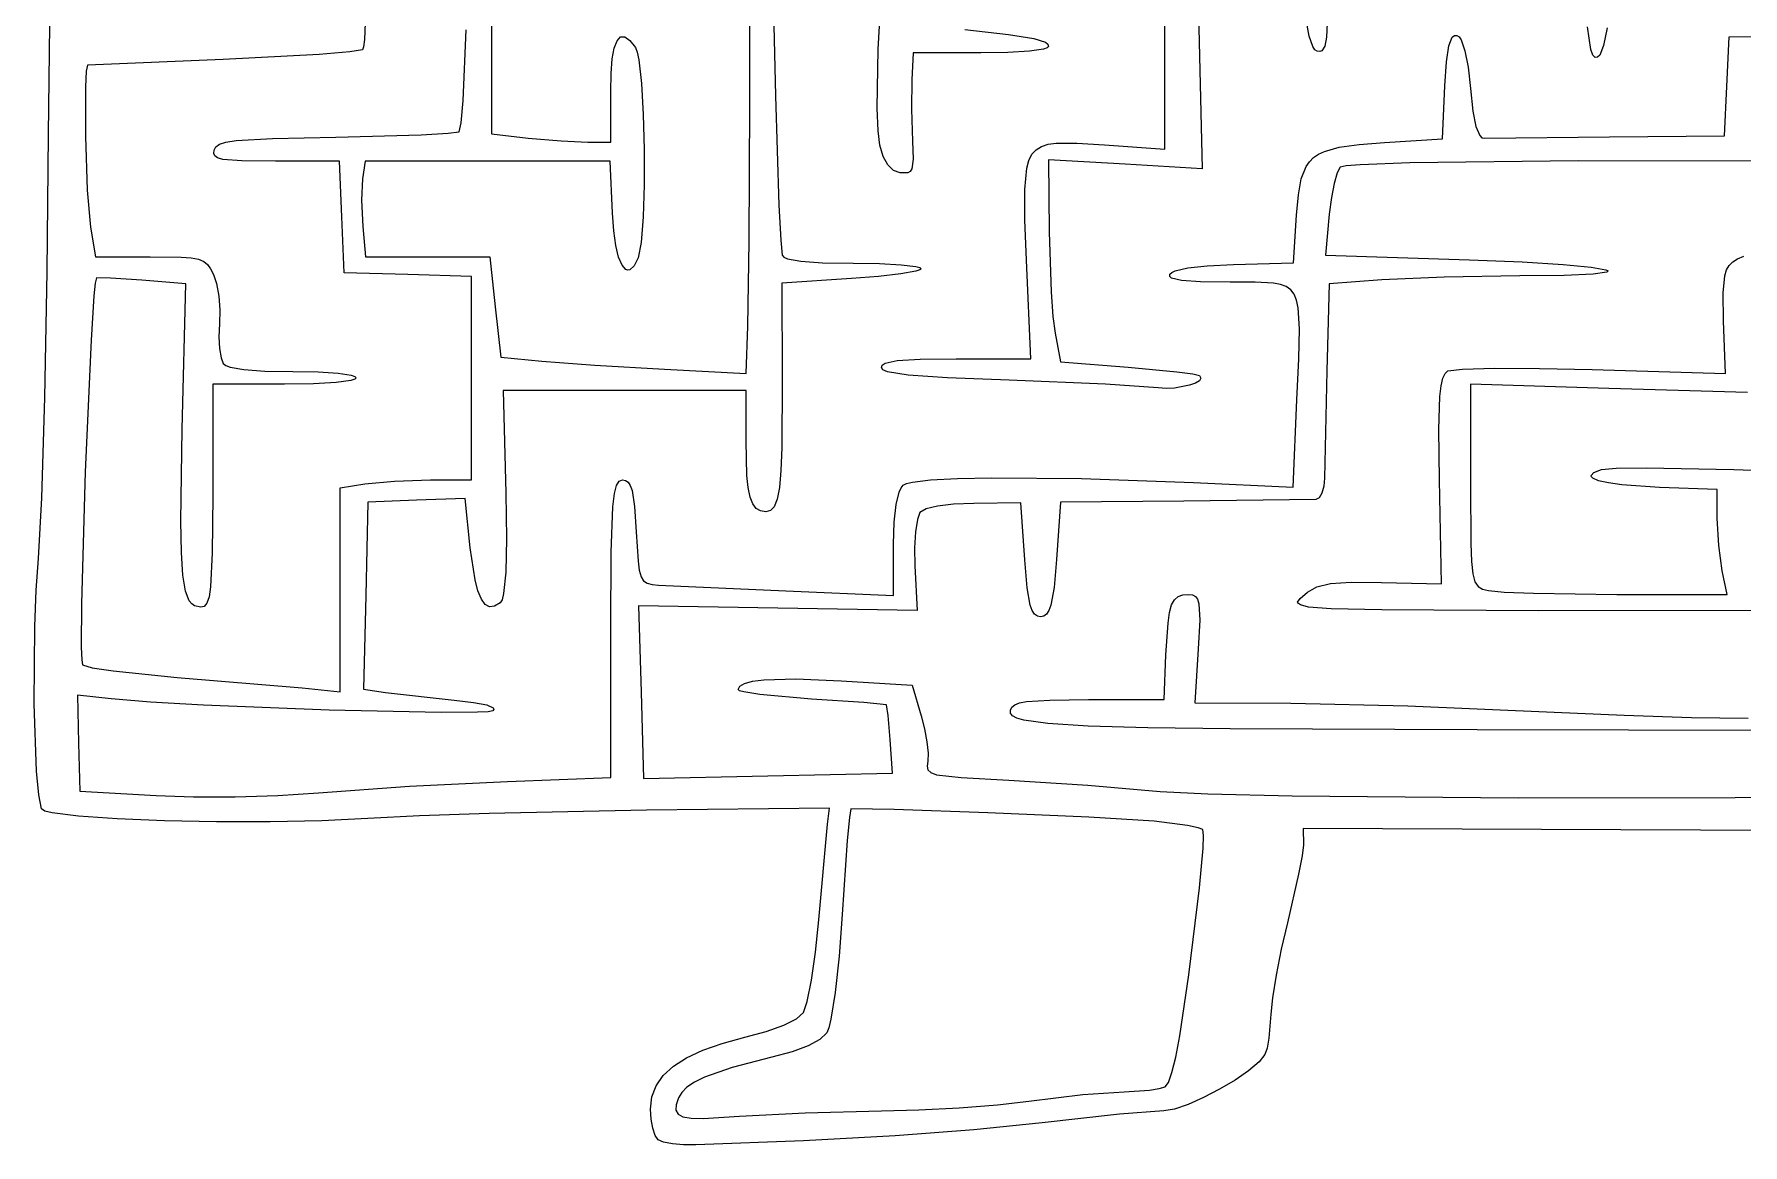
# Model space of a CAD drawing. Extents: x 412 to 1363, y 27 to 567.
# Drawn here: x 478.9 to 755.6, y 26.7 to 206.5 of the extents above; entities that cross this region are included whole.
import ezdxf

# ---------------------------------------------------------------- set-up
doc = ezdxf.new("R2010")
doc.units = 0

msp = doc.modelspace()

# ---------------------------------------------------------------- linework, layer by layer
at = {"layer": 'Layer 1'}
for p, q in [((481.19124, 190.31162), (481.640248, 228.92112)), ((552.89595, 222.07203), (552.896, 206.221)), ((594.74759, 195.24884), (594.79629, 223.61954)), ((661.979, 204.995), (661.979, 222.071)), ((598.31, 221.041), (598.90773, 196.539)), ((615.536557, 204.100361), (616.083102, 213.531245)), ((667.36481, 212.1627), (668.00362, 184.7164)), ((532.537475, 209.702703), (532.339119, 205.671823)), ((685.362998, 206.203734), (684.936075, 208.567875)), ((688.27863, 208.3142), (688.180624, 206.0722)), ((730.967539, 204.065318), (730.436361, 207.729129)), ((733.598123, 207.551024), (733.037761, 204.713433)), ((532.339119, 205.671823), (532.195709, 204.502514)), ((548.310878, 195.806379), (548.84442, 207.22191)), ((552.896, 206.221), (552.896, 190.371)), ((572.807578, 204.287404), (573.249276, 205.474261)), ((573.249276, 205.474261), (573.813467, 206.076897)), ((573.813467, 206.076897), (574.498494, 206.092362)), ((574.498494, 206.092362), (575.302701, 205.517706)), ((575.302701, 205.517706), (576.22443, 204.34998)), ((629.60592, 207.28972), (636.649911, 206.466043)), ((636.649911, 206.466043), (640.75557, 205.831183)), ((640.75557, 205.831183), (642.670629, 205.231876)), ((642.670629, 205.231876), (643.04035, 204.89766)), ((643.04035, 204.89766), (643.14282, 204.51486)), ((661.97879, 187.91902), (661.979, 204.995)), ((685.94043, 204.512483), (685.362998, 206.203734)), ((688.180624, 206.0722), (687.8893, 204.599304)), ((707.983695, 204.658459), (708.533152, 206.041536)), ((708.533152, 206.041536), (708.875702, 206.315702)), ((708.875702, 206.315702), (709.26791, 206.33042)), ((709.26791, 206.33042), (709.623522, 206.096242)), ((709.623522, 206.096242), (709.963407, 205.594333)), ((709.963407, 205.594333), (710.58157, 203.843538)), ((752.99407, 198.08675), (753.37073, 206.08212)), ((753.37073, 206.08212), (775.60993, 206.36442)), ((509.46403, 202.41141), (487.46733, 201.48785)), ((525.032155, 203.238103), (509.46403, 202.41141)), ((529.970839, 203.652437), (525.032155, 203.238103)), ((532.02553, 203.99803), (529.970839, 203.652437)), ((532.195709, 204.502514), (532.02553, 203.99803)), ((572.298283, 200.172823), (572.490028, 202.519275)), ((572.490028, 202.519275), (572.807578, 204.287404)), ((576.22443, 204.34998), (576.513126, 203.61175)), ((576.513126, 203.61175), (576.771748, 202.352385)), ((576.771748, 202.352385), (577.194856, 198.558363)), ((615.396239, 194.567007), (615.536557, 204.100361)), ((621.226, 203.503), (620.98383, 199.11843)), ((632.18432, 203.50283), (621.226, 203.503)), ((636.556216, 203.579084), (632.18432, 203.50283)), ((640.027686, 203.790509), (636.556216, 203.579084)), ((642.317098, 204.111102), (640.027686, 203.790509)), ((642.930522, 204.304211), (642.317098, 204.111102)), ((643.14282, 204.51486), (642.930522, 204.304211)), ((686.28074, 204.000485), (685.94043, 204.512483)), ((686.65286, 203.75426), (686.28074, 204.000485)), ((687.049463, 203.719065), (686.65286, 203.75426)), ((687.386198, 203.84387), (687.049463, 203.719065)), ((687.8893, 204.599304), (687.386198, 203.84387)), ((707.33404, 198.15853), (707.592878, 202.06839)), ((707.592878, 202.06839), (707.983695, 204.658459)), ((710.58157, 203.843538), (711.09354, 201.190458)), ((731.297222, 203.129382), (730.967539, 204.065318)), ((731.67312, 202.75277), (731.297222, 203.129382)), ((732.04908, 202.79453), (731.67312, 202.75277)), ((732.400691, 203.130984), (732.04908, 202.79453)), ((733.037761, 204.713433), (732.400691, 203.130984)), ((487.25941, 200.517072), (487.145804, 197.984648)), ((487.46733, 201.48785), (487.25941, 200.517072)), ((572.234, 197.251), (572.298283, 200.172823)), ((711.09354, 201.190458), (711.47046, 197.74752)), ((487.145804, 197.984648), (487.167255, 190.040545)), ((572.234, 189.059), (572.234, 197.251)), ((577.194856, 198.558363), (577.48593, 193.544146)), ((598.90773, 196.539), (599.478326, 178.8557)), ((620.98383, 199.11843), (620.91971, 194.403126)), ((706.95836, 189.57567), (707.33404, 198.15853)), ((711.47046, 197.74752), (711.854429, 194.090581)), ((752.61741, 190.09138), (752.99407, 198.08675)), ((547.986678, 192.204194), (548.310878, 195.806379)), ((594.633148, 172.969367), (594.74759, 195.24884)), ((615.519416, 190.894353), (615.396239, 194.567007)), ((620.91971, 194.403126), (621.10516, 189.22334)), ((711.854429, 194.090581), (712.347634, 191.565361)), ((547.67541, 190.72741), (547.986678, 192.204194)), ((577.48593, 193.544146), (577.637141, 187.885963)), ((712.347634, 191.565361), (712.96629, 190.114053)), ((480.974009, 168.068284), (481.19124, 190.31162)), ((487.167255, 190.040545), (487.463131, 181.26692)), ((508.01791, 187.76941), (508.271765, 188.310352)), ((508.271765, 188.310352), (508.846734, 188.738688)), ((508.846734, 188.738688), (509.897631, 189.070914)), ((509.897631, 189.070914), (511.579274, 189.323526)), ((511.579274, 189.323526), (517.454057, 189.655901)), ((517.454057, 189.655901), (527.70961, 189.86779)), ((527.70961, 189.86779), (541.518335, 190.241117)), ((541.518335, 190.241117), (545.880891, 190.484259)), ((545.880891, 190.484259), (547.67541, 190.72741)), ((552.896, 190.371), (558.87746, 189.71493)), ((558.87746, 189.71493), (564.185134, 189.251655)), ((564.185134, 189.251655), (568.54666, 189.05889)), ((568.54666, 189.05889), (572.234, 189.059)), ((615.79335, 188.55502), (615.519416, 190.894353)), ((616.361361, 186.712793), (615.79335, 188.55502)), ((621.10516, 189.22334), (621.221451, 186.321973)), ((641.126166, 187.833583), (641.985593, 188.361888)), ((641.985593, 188.361888), (643.053283, 188.703089)), ((643.053283, 188.703089), (644.348551, 188.885748)), ((644.348551, 188.885748), (647.699074, 188.889688)), ((647.699074, 188.889688), (652.19167, 188.6022)), ((652.19167, 188.6022), (661.97879, 187.91902)), ((687.809824, 187.547283), (690.232652, 188.224532)), ((690.232652, 188.224532), (693.446312, 188.67256)), ((693.446312, 188.67256), (697.57202, 188.99146)), ((697.57202, 188.99146), (706.95836, 189.57567)), ((712.96629, 190.114053), (713.327728, 189.773052)), ((713.327728, 189.773052), (713.72661, 189.67885)), ((713.72661, 189.67885), (733.97781, 189.93658)), ((733.97781, 189.93658), (752.61741, 190.09138)), ((507.957852, 187.23293), (508.01791, 187.76941)), ((508.116779, 186.813007), (507.957852, 187.23293)), ((508.570994, 186.495763), (508.116779, 186.813007)), ((509.3968, 186.26732), (508.570994, 186.495763)), ((512.468399, 186.021326), (509.3968, 186.26732)), ((517.942, 185.964), (512.468399, 186.021326)), ((528.30017, 185.96362), (517.942, 185.964)), ((528.67293, 176.93657), (528.30017, 185.96362)), ((532.44, 185.964), (532.03215, 183.12691)), ((552.285, 185.964), (532.44, 185.964)), ((572.13021, 185.96368), (552.285, 185.964)), ((572.50443, 177.5355), (572.13021, 185.96368)), ((577.637141, 187.885963), (577.640665, 182.160044)), ((617.09658, 185.361719), (616.361361, 186.712793)), ((621.221451, 186.321973), (621.0086, 184.705459)), ((639.604335, 184.840429), (639.954851, 186.101415)), ((639.954851, 186.101415), (640.45569, 187.089612)), ((640.45569, 187.089612), (641.126166, 187.833583)), ((655.57262, 185.4622), (643.14152, 186.208)), ((643.14152, 186.208), (643.23702, 174.4792)), ((668.00362, 184.7164), (655.57262, 185.4622)), ((684.851802, 185.104748), (685.393233, 185.882665)), ((685.393233, 185.882665), (686.056613, 186.540719)), ((686.056613, 186.540719), (686.857092, 187.091421)), ((686.857092, 187.091421), (687.809824, 187.547283)), ((701.635344, 185.714821), (693.619226, 185.397571)), ((728.909117, 186.052055), (701.635344, 185.714821)), ((765.964897, 185.972109), (728.909117, 186.052055)), ((532.03215, 183.12691), (531.87513, 179.683748)), ((618.009527, 184.487575), (617.09658, 185.361719)), ((619.11072, 184.07614), (618.009527, 184.487575)), ((620.345419, 184.061085), (619.11072, 184.07614)), ((620.740875, 184.281299), (620.345419, 184.061085)), ((621.0086, 184.705459), (620.740875, 184.281299)), ((639.277019, 181.385845), (639.604335, 184.840429)), ((683.602522, 180.544211), (684.074177, 183.139276)), ((684.074177, 183.139276), (684.851802, 185.104748)), ((689.892431, 184.101047), (689.389657, 182.378435)), ((690.39163, 184.9854), (689.892431, 184.101047)), ((691.35805, 185.203156), (690.39163, 184.9854)), ((693.619226, 185.397571), (691.35805, 185.203156)), ((487.463131, 181.26692), (487.96488, 175.27515)), ((577.640665, 182.160044), (577.488675, 176.94262)), ((639.319233, 176.497367), (639.277019, 181.385845)), ((683.31562, 177.21946), (683.602522, 180.544211)), ((688.941848, 180.066053), (688.60754, 177.41239)), ((689.389657, 182.378435), (688.941848, 180.066053)), ((531.87513, 179.683748), (532.07115, 175.38947)), ((572.715638, 174.678109), (572.50443, 177.5355)), ((599.478326, 178.8557), (599.767333, 173.181553)), ((682.83078, 169.5411), (683.31562, 177.21946)), ((688.60754, 177.41239), (687.98189, 170.76642)), ((487.96488, 175.27515), (488.78476, 170.48869)), ((529.0452, 167.90955), (528.67293, 176.93657)), ((532.07115, 175.38947), (532.51798, 170.48908)), ((573.060235, 172.303727), (572.715638, 174.678109)), ((577.488675, 176.94262), (577.173346, 172.809922)), ((639.57647, 169.9465), (639.319233, 176.497367)), ((643.23702, 174.4792), (643.560502, 164.83195)), ((573.516042, 170.450523), (573.060235, 172.303727)), ((577.173346, 172.809922), (576.68685, 170.33818)), ((594.42551, 159.24354), (594.633148, 172.969367)), ((599.767333, 173.181553), (600.01062, 170.7475)), ((488.78476, 170.48869), (497.666, 170.489)), ((497.666, 170.489), (502.669512, 170.427618)), ((502.669512, 170.427618), (504.298634, 170.307415)), ((504.298634, 170.307415), (505.48538, 170.088891)), ((505.48538, 170.088891), (506.334284, 169.743063)), ((506.334284, 169.743063), (506.949883, 169.240946)), ((506.949883, 169.240946), (507.436709, 168.553556)), ((532.51798, 170.48908), (542.573, 170.489)), ((542.573, 170.489), (552.628, 170.489)), ((552.628, 170.489), (553.52652, 162.36648)), ((574.060875, 169.15667), (573.516042, 170.450523)), ((574.672554, 168.460338), (574.060875, 169.15667)), ((576.007723, 169.012922), (575.328897, 168.399698)), ((576.68685, 170.33818), (576.007723, 169.012922)), ((600.01062, 170.7475), (600.291479, 170.433888)), ((600.291479, 170.433888), (600.878118, 170.166607)), ((600.878118, 170.166607), (603.018405, 169.765469)), ((603.018405, 169.765469), (606.530825, 169.532951)), ((606.530825, 169.532951), (611.51472, 169.45792)), ((611.51472, 169.45792), (615.78538, 169.387018)), ((615.78538, 169.387018), (619.282687, 169.193967)), ((619.282687, 169.193967), (621.645736, 168.908251)), ((621.645736, 168.908251), (622.28913, 168.739856)), ((640.247, 153.981), (639.57647, 169.9465)), ((665.680547, 168.689911), (668.834967, 169.029376)), ((668.834967, 169.029376), (673.08104, 169.24164)), ((673.08104, 169.24164), (682.83078, 169.5411)), ((687.98189, 170.76642), (711.32749, 170.01087)), ((711.32749, 170.01087), (719.870272, 169.663785)), ((719.870272, 169.663785), (726.46235, 169.257933)), ((726.46235, 169.257933), (731.003828, 168.825504)), ((731.003828, 168.825504), (733.394816, 168.398689)), ((752.950328, 168.361468), (753.379527, 169.081373)), ((753.379527, 169.081373), (753.957444, 169.661448)), ((753.957444, 169.661448), (754.7002, 170.17463)), ((754.7002, 170.17463), (755.760725, 170.617856)), ((480.592511, 147.709332), (480.974009, 168.068284)), ((488.759293, 166.230018), (488.539961, 164.144975)), ((488.95618, 167.08491), (488.759293, 166.230018)), ((491.195648, 167.057957), (488.95618, 167.08491)), ((496.28615, 166.70318), (491.195648, 167.057957)), ((503.40694, 166.1151), (496.28615, 166.70318)), ((502.84897, 142.5833), (503.40694, 166.1151)), ((507.436709, 168.553556), (507.8993, 167.65191)), ((507.8993, 167.65191), (508.393005, 166.143314)), ((508.393005, 166.143314), (508.737784, 164.132985)), ((539.3591, 167.61477), (529.0452, 167.90955)), ((549.673, 167.32), (539.3591, 167.61477)), ((549.673, 150.853), (549.673, 167.32)), ((574.996529, 168.348171), (574.672554, 168.460338)), ((575.328897, 168.399698), (574.996529, 168.348171)), ((611.23282, 166.95433), (599.95212, 166.24791)), ((599.95212, 166.24791), (599.99112, 150.57261)), ((615.612947, 167.299517), (611.23282, 166.95433)), ((619.199889, 167.717199), (615.612947, 167.299517)), ((621.623496, 168.154701), (619.199889, 167.717199)), ((622.283378, 168.364424), (621.623496, 168.154701)), ((622.51362, 168.55935), (622.283378, 168.364424)), ((622.28913, 168.739856), (622.51362, 168.55935)), ((662.789123, 167.321919), (662.79804, 167.65276)), ((663.077579, 167.04655), (662.789123, 167.321919)), ((662.79804, 167.65276), (663.078549, 167.954999)), ((664.652513, 166.648225), (663.077579, 167.04655)), ((663.078549, 167.954999), (663.655624, 168.229091)), ((663.655624, 168.229091), (665.680547, 168.689911)), ((667.73465, 166.429772), (664.652513, 166.648225)), ((672.5358, 166.36318), (667.73465, 166.429772)), ((676.58679, 166.375118), (672.5358, 166.36318)), ((679.565372, 166.234455), (676.58679, 166.375118)), ((680.699653, 166.024174), (679.565372, 166.234455)), ((688.59536, 166.09312), (688.20701, 152.04472)), ((697.1341, 166.73859), (688.59536, 166.09312)), ((707.213392, 167.196551), (697.1341, 166.73859)), ((719.456, 167.39136), (707.213392, 167.196551)), ((726.665905, 167.473822), (719.456, 167.39136)), ((731.325747, 167.690657), (726.665905, 167.473822)), ((733.53542, 168.009676), (731.325747, 167.690657)), ((733.394816, 168.398689), (733.75266, 168.197445)), ((733.75266, 168.197445), (733.53542, 168.009676)), ((752.393807, 164.633381), (752.653722, 167.428793)), ((752.653722, 167.428793), (752.950328, 168.361468)), ((488.539961, 164.144975), (488.059488, 156.988932)), ((508.737784, 164.132985), (508.902275, 161.883278)), ((643.560502, 164.83195), (643.858093, 160.835931)), ((681.622404, 165.676473), (680.699653, 166.024174)), ((682.352481, 165.158263), (681.622404, 165.676473)), ((682.908742, 164.436455), (682.352481, 165.158263)), ((683.310045, 163.477958), (682.908742, 164.436455)), ((683.575245, 162.249684), (683.310045, 163.477958)), ((752.4708, 160.11163), (752.393807, 164.633381)), ((508.902275, 161.883278), (508.85512, 159.65655)), ((553.52652, 162.36648), (554.42505, 154.24396)), ((643.858093, 160.835931), (644.20395, 158.1079)), ((683.772767, 158.851442), (683.575245, 162.249684)), ((508.85512, 159.65655), (508.781985, 157.55193)), ((594.15167, 151.60893), (594.42551, 159.24354)), ((644.20395, 158.1079), (645.07534, 153.46541)), ((683.652166, 153.977014), (683.772767, 158.851442)), ((752.77973, 151.58863), (752.4708, 160.11163)), ((488.059488, 156.988932), (487.109959, 135.664494)), ((508.781985, 157.55193), (508.875621, 155.634694)), ((508.875621, 155.634694), (509.115517, 154.11641)), ((509.115517, 154.11641), (509.48116, 153.20865)), ((509.48116, 153.20865), (509.881191, 152.907848)), ((509.881191, 152.907848), (510.572136, 152.646583)), ((510.572136, 152.646583), (512.820637, 152.243368)), ((512.820637, 152.243368), (516.2144, 152.000408)), ((554.42505, 154.24396), (561.07377, 153.61904)), ((561.07377, 153.61904), (569.65122, 152.974311)), ((569.65122, 152.974311), (580.93707, 152.30154)), ((580.93707, 152.30154), (594.15167, 151.60893)), ((616.06761, 152.59195), (616.206668, 152.957658)), ((616.298326, 152.215025), (616.06761, 152.59195)), ((616.206668, 152.957658), (616.652322, 153.258676)), ((617.043229, 151.886964), (616.298326, 152.215025)), ((616.652322, 153.258676), (618.634308, 153.68628)), ((618.634308, 153.68628), (622.355345, 153.914039)), ((622.355345, 153.914039), (628.15721, 153.98123)), ((628.15721, 153.98123), (640.247, 153.981)), ((645.07534, 153.46541), (656.02464, 152.61301)), ((656.02464, 152.61301), (663.938653, 151.866087)), ((683.3643, 147.36168), (683.652166, 153.977014)), ((707.82123, 152.02982), (710.19348, 152.310811)), ((710.19348, 152.310811), (715.384257, 152.443523)), ((715.384257, 152.443523), (722.627797, 152.421146)), ((722.627797, 152.421146), (731.15833, 152.23687)), ((731.15833, 152.23687), (752.77973, 151.58863)), ((519.37576, 149.85578), (507.773, 149.856)), ((507.773, 149.856), (507.773, 131.802)), ((516.2144, 152.000408), (520.74116, 151.91911)), ((524.089523, 149.931003), (519.37576, 149.85578)), ((520.74116, 151.91911), (524.857568, 151.842449)), ((527.75578, 150.142344), (524.089523, 149.931003)), ((524.857568, 151.842449), (528.097136, 151.628708)), ((530.132802, 150.468313), (527.75578, 150.142344)), ((528.097136, 151.628708), (530.218142, 151.302244)), ((530.762309, 150.667567), (530.132802, 150.468313)), ((530.218142, 151.302244), (530.783645, 151.104355)), ((530.97886, 150.88742), (530.762309, 150.667567)), ((530.783645, 151.104355), (530.97886, 150.88742)), ((549.67234, 134.38655), (549.673, 150.853)), ((599.99112, 150.57261), (599.916451, 139.639557)), ((620.39211, 151.34534), (617.043229, 151.886964)), ((626.747291, 150.902881), (620.39211, 151.34534)), ((636.74181, 150.49539), (626.747291, 150.902881)), ((652.370813, 149.84585), (636.74181, 150.49539)), ((660.91491, 149.27752), (652.370813, 149.84585)), ((665.991515, 149.69114), (663.538751, 149.234923)), ((663.938653, 151.866087), (666.487042, 151.526108)), ((666.935503, 150.041249), (665.991515, 149.69114)), ((666.487042, 151.526108), (667.59034, 151.26732)), ((667.574834, 150.437997), (666.935503, 150.041249)), ((667.822212, 150.855361), (667.574834, 150.437997)), ((667.59034, 151.26732), (667.822212, 150.855361)), ((688.20701, 152.04472), (687.81768, 134.64342)), ((706.532091, 147.86057), (706.728043, 149.602351)), ((706.728043, 149.602351), (707.004564, 150.83102)), ((707.004564, 150.83102), (707.367134, 151.616776)), ((707.367134, 151.616776), (707.82123, 152.02982)), ((733.89345, 149.18513), (711.46765, 149.86215)), ((711.46765, 149.86215), (711.468, 133.473)), ((480.100548, 131.48755), (480.592511, 147.709332)), ((574.4913, 148.82594), (554.8305, 148.82687)), ((554.8305, 148.82687), (555.26856, 132.20567)), ((594.152, 148.825), (574.4913, 148.82594)), ((594.15131, 140.65591), (594.152, 148.825)), ((662.204567, 149.180859), (660.91491, 149.27752)), ((663.538751, 149.234923), (662.204567, 149.180859)), ((682.76443, 133.20738), (683.3643, 147.36168)), ((706.35998, 142.55687), (706.532091, 147.86057)), ((756.31925, 148.50811), (733.89345, 149.18513)), ((502.630063, 127.697032), (502.84897, 142.5833)), ((706.4444, 134.35832), (706.35998, 142.55687)), ((594.300178, 135.106105), (594.15131, 140.65591)), ((599.916451, 139.639557), (599.773808, 135.903767)), ((487.109959, 135.664494), (486.515958, 114.383538)), ((599.773808, 135.903767), (599.53908, 133.144835)), ((731.469702, 135.564216), (732.66685, 136.04704)), ((732.66685, 136.04704), (735.066717, 136.265543)), ((735.066717, 136.265543), (739.908115, 136.34059)), ((739.908115, 136.34059), (754.10215, 136.05874)), ((754.10215, 136.05874), (773.24745, 135.36742)), ((528.4, 133.091), (532.42883, 133.73577)), ((528.4, 116.579), (528.4, 133.091)), ((532.42883, 133.73577), (537.21512, 134.192106)), ((537.21512, 134.192106), (543.06503, 134.38355)), ((543.06503, 134.38355), (549.67234, 134.38655)), ((572.820099, 132.146437), (573.14952, 133.490619)), ((573.14952, 133.490619), (573.577731, 134.184522)), ((573.577731, 134.184522), (574.11673, 134.3817)), ((574.11673, 134.3817), (574.622242, 134.288954)), ((574.622242, 134.288954), (575.046175, 133.988724)), ((575.046175, 133.988724), (575.39739, 133.44802)), ((575.39739, 133.44802), (575.684751, 132.633854)), ((594.505434, 133.118276), (594.300178, 135.106105)), ((594.814945, 131.594275), (594.505434, 133.118276)), ((599.53908, 133.144835), (599.195859, 131.230038)), ((618.940931, 132.408844), (619.259283, 133.080946)), ((619.259283, 133.080946), (619.61863, 133.50996)), ((619.61863, 133.50996), (620.15789, 133.767965)), ((620.15789, 133.767965), (621.083686, 133.995793)), ((621.083686, 133.995793), (624.037735, 134.360386)), ((624.037735, 134.360386), (628.366474, 134.602687)), ((628.366474, 134.602687), (633.955601, 134.721641)), ((633.955601, 134.721641), (648.457807, 134.585295)), ((648.457807, 134.585295), (666.62993, 133.94292)), ((666.62993, 133.94292), (682.76443, 133.20738)), ((687.70798, 133.333492), (687.409946, 132.245461)), ((687.81768, 134.64342), (687.70798, 133.333492)), ((706.78354, 117.54222), (706.4444, 134.35832)), ((711.468, 133.473), (711.520173, 124.098634)), ((731.020363, 135.094793), (731.469702, 135.564216)), ((731.065287, 134.868432), (731.020363, 135.094793)), ((731.284161, 134.649411), (731.065287, 134.868432)), ((732.226427, 134.23871), (731.284161, 134.649411)), ((733.812491, 133.873329), (732.226427, 134.23871)), ((736.007681, 133.563909), (733.812491, 133.873329)), ((742.08676, 133.15551), (736.007681, 133.563909)), ((751.43163, 132.83227), (742.08676, 133.15551)), ((751.44623, 128.18978), (751.43163, 132.83227)), ((479.55192, 121.65572), (480.100548, 131.48755)), ((507.773, 131.802), (507.701574, 122.544458)), ((532.91353, 130.77118), (532.55734, 115.64208)), ((540.77731, 131.07415), (532.91353, 130.77118)), ((548.64103, 131.37712), (540.77731, 131.07415)), ((549.48542, 123.38347), (548.64103, 131.37712)), ((555.26856, 132.20567), (555.372479, 124.869275)), ((572.577474, 129.998425), (572.820099, 132.146437)), ((575.684751, 132.633854), (576.103355, 130.053174)), ((595.241492, 130.488434), (594.814945, 131.594275)), ((595.797854, 129.755088), (595.241492, 130.488434)), ((599.195859, 131.230038), (598.727737, 130.026651)), ((618.118887, 127.533538), (618.435495, 130.384175)), ((618.435495, 130.384175), (618.940931, 132.408844)), ((625.15898, 130.134529), (623.315871, 129.675218)), ((627.765169, 130.440507), (625.15898, 130.134529)), ((631.05564, 130.57961), (627.765169, 130.440507)), ((638.63265, 130.68684), (631.05564, 130.57961)), ((639.27726, 121.44587), (638.63265, 130.68684)), ((645.07877, 130.77484), (644.43416, 121.48989)), ((665.06187, 130.93081), (645.07877, 130.77484)), ((686.43087, 131.18854), (665.06187, 130.93081)), ((686.969077, 131.49269), (686.43087, 131.18854)), ((687.409946, 132.245461), (686.969077, 131.49269)), ((502.7143, 122.646332), (502.630063, 127.697032)), ((572.304624, 122.676694), (572.577474, 129.998425)), ((576.103355, 130.053174), (576.37288, 125.98277)), ((596.496814, 129.348568), (595.797854, 129.755088)), ((597.35115, 129.22321), (596.496814, 129.348568)), ((598.118303, 129.401949), (597.35115, 129.22321)), ((598.727737, 130.026651), (598.118303, 129.401949)), ((618.00767, 123.95452), (618.118887, 127.533538)), ((621.88975, 127.9642), (621.593315, 125.968755)), ((622.31464, 129.07612), (621.88975, 127.9642)), ((623.315871, 129.675218), (622.31464, 129.07612)), ((751.69243, 123.7746), (751.44623, 128.18978)), ((555.372479, 124.869275), (555.2462, 119.463483)), ((576.37288, 125.98277), (576.6498, 121.24172)), ((621.593315, 125.968755), (621.45228, 123.372553)), ((502.95404, 118.938279), (502.7143, 122.646332)), ((507.701574, 122.544458), (507.423423, 117.053538)), ((550.253973, 118.214223), (549.48542, 123.38347)), ((572.235, 110.297), (572.304624, 122.676694)), ((618.00267, 115.68263), (618.00767, 123.95452)), ((621.45228, 123.372553), (621.49359, 120.45836)), ((711.520173, 124.098634), (711.633813, 121.166024)), ((752.26158, 119.67859), (751.69243, 123.7746)), ((479.181921, 116.52528), (479.55192, 121.65572)), ((555.2462, 119.463483), (554.889379, 115.992409)), ((576.6498, 121.24172), (576.849142, 119.743826)), ((576.849142, 119.743826), (577.139595, 118.706302)), ((621.49359, 120.45836), (621.83663, 113.23675)), ((639.680133, 116.923495), (639.27726, 121.44587)), ((644.43416, 121.48989), (644.031274, 116.944138)), ((711.633813, 121.166024), (711.848862, 119.150225)), ((711.848862, 119.150225), (712.197604, 117.861561)), ((753.0607, 115.80985), (752.26158, 119.67859)), ((478.945651, 110.628752), (479.181921, 116.52528)), ((503.369066, 116.383641), (502.95404, 118.938279)), ((503.979162, 114.793186), (503.369066, 116.383641)), ((507.423423, 117.053538), (507.176883, 115.437462)), ((528.40068, 100.06804), (528.4, 116.579)), ((550.73188, 116.392455), (550.253973, 118.214223)), ((551.280337, 115.064191), (550.73188, 116.392455)), ((577.139595, 118.706302), (577.559052, 118.038112)), ((577.559052, 118.038112), (578.145405, 117.648216)), ((578.145405, 117.648216), (578.936547, 117.445578)), ((578.936547, 117.445578), (579.97037, 117.33916)), ((579.97037, 117.33916), (600.59807, 116.38854)), ((600.59807, 116.38854), (618.00267, 115.68263)), ((640.184706, 114.088982), (639.680133, 116.923495)), ((644.031274, 116.944138), (643.52693, 114.096326)), ((685.0658, 116.19455), (686.602962, 117.075955)), ((686.602962, 117.075955), (688.809216, 117.592351)), ((688.809216, 117.592351), (692.140038, 117.803597)), ((692.140038, 117.803597), (697.0509, 117.76955)), ((697.0509, 117.76955), (706.78354, 117.54222)), ((712.197604, 117.861561), (712.71232, 117.110353)), ((712.71232, 117.110353), (713.425292, 116.706925)), ((713.425292, 116.706925), (714.3688, 116.4616)), ((714.3688, 116.4616), (716.907184, 116.219028)), ((486.515958, 114.383538), (486.479895, 107.281849)), ((504.363542, 114.300392), (503.979162, 114.793186)), ((504.804109, 113.977683), (504.363542, 114.300392)), ((505.86369, 113.7479), (504.804109, 113.977683)), ((506.408993, 113.897883), (505.86369, 113.7479)), ((506.842732, 114.423323), (506.408993, 113.897883)), ((507.176883, 115.437462), (506.842732, 114.423323)), ((532.55734, 115.64208), (532.20115, 100.51298)), ((551.905446, 114.218131), (551.280337, 115.064191)), ((552.613305, 113.842974), (551.905446, 114.218131)), ((553.410013, 113.92742), (552.613305, 113.842974)), ((554.30167, 114.46017), (553.410013, 113.92742)), ((554.624407, 114.983678), (554.30167, 114.46017)), ((554.889379, 115.992409), (554.624407, 114.983678)), ((599.29313, 113.61536), (576.74963, 113.99397)), ((576.74963, 113.99397), (577.1409, 100.01117)), ((621.83663, 113.23675), (599.29313, 113.61536)), ((640.503001, 113.204784), (640.184706, 114.088982)), ((643.52693, 114.096326), (643.208729, 113.2084)), ((662.741104, 112.880761), (663.07584, 114.126357)), ((663.07584, 114.126357), (663.525213, 114.971519)), ((663.525213, 114.971519), (664.115861, 115.487269)), ((664.115861, 115.487269), (664.874421, 115.744635)), ((664.874421, 115.744635), (665.82753, 115.81464)), ((665.82753, 115.81464), (666.450977, 115.752063)), ((666.450977, 115.752063), (666.929323, 115.521795)), ((666.929323, 115.521795), (667.273926, 115.060028)), ((667.273926, 115.060028), (667.496145, 114.302959)), ((667.496145, 114.302959), (667.618862, 111.647684)), ((683.479645, 114.560203), (683.863361, 115.175162)), ((683.598595, 114.343487), (683.479645, 114.560203)), ((683.926771, 114.154804), (683.598595, 114.343487)), ((683.863361, 115.175162), (685.0658, 116.19455)), ((685.21686, 113.7641), (683.926771, 114.154804)), ((688.89674, 113.524063), (685.21686, 113.7641)), ((697.139498, 113.334637), (688.89674, 113.524063)), ((716.907184, 116.219028), (721.674291, 116.0182)), ((721.674291, 116.0182), (735.1651, 115.82545)), ((735.1651, 115.82545), (753.0607, 115.80985)), ((640.880164, 112.622683), (640.503001, 113.204784)), ((641.327345, 112.302724), (640.880164, 112.622683)), ((641.85569, 112.20495), (641.327345, 112.302724)), ((642.384302, 112.303011), (641.85569, 112.20495)), ((642.831583, 112.624062), (642.384302, 112.303011)), ((643.208729, 113.2084), (642.831583, 112.624062)), ((662.15835, 106.03111), (662.494369, 111.163704)), ((662.494369, 111.163704), (662.741104, 112.880761)), ((667.618862, 111.647684), (667.38834, 107.04552)), ((722.42946, 113.18188), (697.139498, 113.334637)), ((757.23866, 113.22788), (722.42946, 113.18188)), ((478.854625, 98.104431), (478.945651, 110.628752)), ((572.23524, 86.21258), (572.235, 110.297)), ((486.479895, 107.281849), (486.54943, 105.232136)), ((486.54943, 105.232136), (486.68585, 104.41801)), ((661.8387, 98.82673), (662.15835, 106.03111)), ((667.38834, 107.04552), (666.81317, 98.2764)), ((486.68585, 104.41801), (488.256882, 103.969472)), ((488.256882, 103.969472), (491.668845, 103.440877)), ((491.668845, 103.440877), (502.00495, 102.40739)), ((502.00495, 102.40739), (522.27685, 100.70091)), ((522.27685, 100.70091), (528.40068, 100.06804)), ((532.20115, 100.51298), (535.78037, 99.95083)), ((535.78037, 99.95083), (546.86977, 98.70266)), ((577.1409, 100.01117), (577.53169, 86.02837)), ((592.86515, 100.41954), (593.123314, 100.983319)), ((593.107737, 100.241351), (592.86515, 100.41954)), ((593.802997, 100.046787), (593.107737, 100.241351)), ((593.123314, 100.983319), (593.899342, 101.436251)), ((596.356541, 99.63367), (593.802997, 100.046787)), ((593.899342, 101.436251), (595.19554, 101.778532)), ((595.19554, 101.778532), (597.014212, 102.010357)), ((604.75075, 98.88743), (596.356541, 99.63367)), ((597.014212, 102.010357), (602.228202, 102.143422)), ((602.228202, 102.143422), (609.55975, 101.83701)), ((609.55975, 101.83701), (621.04735, 101.11788)), ((621.04735, 101.11788), (622.52767, 96.17995)), ((479.239496, 87.216755), (478.854625, 98.104431)), ((491.34517, 98.94071), (485.87529, 99.53748)), ((485.87529, 99.53748), (486.05997, 91.76865)), ((497.677705, 98.410923), (491.34517, 98.94071)), ((506.30412, 97.903906), (497.677705, 98.410923)), ((526.644413, 97.077098), (506.30412, 97.903906)), ((544.777683, 96.698118), (526.644413, 97.077098)), ((546.86977, 98.70266), (550.032793, 98.341197)), ((550.032793, 98.341197), (552.143389, 97.933579)), ((552.143389, 97.933579), (553.178625, 97.486036)), ((553.11557, 97.0048), (552.364404, 96.850842)), ((553.285817, 97.24924), (553.11557, 97.0048)), ((553.178625, 97.486036), (553.285817, 97.24924)), ((613.218785, 98.320581), (604.75075, 98.88743)), ((616.88745, 97.96566), (613.218785, 98.320581)), ((617.169976, 96.229384), (616.88745, 97.96566)), ((636.979, 97.09611), (637.200571, 97.580206)), ((636.987324, 96.617876), (636.979, 97.09611)), ((637.200571, 97.580206), (637.653354, 97.965955)), ((637.653354, 97.965955), (638.41578, 98.264001)), ((638.41578, 98.264001), (639.566277, 98.484984)), ((639.566277, 98.484984), (643.345212, 98.73833)), ((643.345212, 98.73833), (649.6176, 98.81113)), ((649.6176, 98.81113), (661.8387, 98.82673)), ((666.81317, 98.2764), (682.37507, 98.253)), ((682.37507, 98.253), (701.318657, 97.812689)), ((701.318657, 97.812689), (725.01087, 96.78449)), ((550.645322, 96.750887), (544.777683, 96.698118)), ((552.364404, 96.850842), (550.645322, 96.750887)), ((617.49643, 92.34108), (617.169976, 96.229384)), ((622.52767, 96.17995), (623.069095, 94.072144)), ((637.305933, 96.190184), (636.987324, 96.617876)), ((638.003073, 95.810138), (637.305933, 96.190184)), ((639.146992, 95.474836), (638.003073, 95.810138)), ((643.048159, 94.926873), (639.146992, 95.474836)), ((649.555412, 94.523102), (643.048159, 94.926873)), ((659.214733, 94.240332), (649.555412, 94.523102)), ((672.572102, 94.05537), (659.214733, 94.240332)), ((725.01087, 96.78449), (736.362387, 96.268963)), ((736.362387, 96.268963), (747.256132, 95.934565)), ((747.256132, 95.934565), (756.454747, 95.809582)), ((486.05997, 91.76865), (486.24464, 83.99983)), ((617.85409, 86.92027), (617.49643, 92.34108)), ((623.069095, 94.072144), (623.448914, 91.98336)), ((623.448914, 91.98336), (623.632441, 90.154841)), ((712.5649, 93.8861), (672.572102, 94.05537)), ((773.357, 93.7867), (712.5649, 93.8861)), ((623.58499, 88.82783), (623.485852, 88.043438)), ((623.632441, 90.154841), (623.58499, 88.82783)), ((479.598098, 83.366032), (479.239496, 87.216755)), ((555.53104, 85.57323), (572.23524, 86.21258)), ((577.53169, 86.02837), (597.69289, 86.47435)), ((597.69289, 86.47435), (617.85409, 86.92027)), ((623.485852, 88.043438), (623.595154, 87.440771)), ((623.595154, 87.440771), (624.057015, 86.985911)), ((624.057015, 86.985911), (625.015555, 86.644941)), ((625.015555, 86.644941), (628.999148, 86.169004)), ((628.999148, 86.169004), (636.69889, 85.74162)), ((480.06092, 81.09972), (479.598098, 83.366032)), ((486.24464, 83.99983), (498.60844, 83.25809)), ((498.60844, 83.25809), (504.677567, 83.040303)), ((504.677567, 83.040303), (511.401003, 83.051175)), ((511.401003, 83.051175), (518.300932, 83.282255)), ((518.300932, 83.282255), (524.89954, 83.72509)), ((524.89954, 83.72509), (539.642549, 84.766588)), ((539.642549, 84.766588), (555.53104, 85.57323)), ((636.69889, 85.74162), (649.478381, 84.933985)), ((649.478381, 84.933985), (661.19429, 83.93594)), ((661.19429, 83.93594), (668.954033, 83.5455)), ((668.954033, 83.5455), (682.587734, 83.234423)), ((682.587734, 83.234423), (719.17674, 82.88338)), ((754.360771, 82.948865), (766.238253, 83.158447)), ((480.568728, 80.771472), (480.06092, 81.09972)), ((481.785809, 80.464105), (480.568728, 80.771472)), ((486.05932, 79.920506), (481.785809, 80.464105)), ((552.549045, 80.388549), (541.259214, 79.981389)), ((578.03552, 80.92702), (552.549045, 80.388549)), ((607.68782, 81.24675), (578.03552, 80.92702)), ((607.34722, 78.6676), (607.68782, 81.24675)), ((611.1346, 81.09651), (610.892396, 79.693488)), ((618.150745, 81.036185), (611.1346, 81.09651)), ((633.302069, 80.499522), (618.150745, 81.036185)), ((649.647984, 79.766341), (633.302069, 80.499522)), ((719.17674, 82.88338), (754.360771, 82.948865)), ((492.304506, 79.485917), (486.05932, 79.920506)), ((499.94442, 79.177327), (492.304506, 79.485917)), ((508.402115, 79.011731), (499.94442, 79.177327)), ((517.100645, 79.006117), (508.402115, 79.011731)), ((525.463062, 79.17748), (517.100645, 79.006117)), ((532.91242, 79.54281), (525.463062, 79.17748)), ((541.259214, 79.981389), (532.91242, 79.54281)), ((605.90992, 63.1275), (607.34722, 78.6676)), ((610.892396, 79.693488), (610.544046, 76.006417)), ((660.2479, 79.11646), (649.647984, 79.766341)), ((665.636086, 78.427517), (660.2479, 79.11646)), ((667.380939, 78.070615), (665.636086, 78.427517)), ((668.14734, 77.76457), (667.380939, 78.070615)), ((668.247378, 76.822435), (668.14734, 77.76457)), ((774.3223, 77.5373), (684.3985, 77.91241)), ((684.3985, 77.91241), (684.403, 75.3112)), ((610.544046, 76.006417), (609.71533, 64.02111)), ((667.6016, 68.35107), (668.17783, 74.733545)), ((668.17783, 74.733545), (668.247378, 76.822435)), ((684.403, 75.3112), (684.199546, 73.509721)), ((684.199546, 73.509721), (683.645588, 70.528)), ((683.645588, 70.528), (681.82457, 62.6815)), ((665.873775, 54.27586), (667.6016, 68.35107)), ((609.71533, 64.02111), (609.207935, 57.265929)), ((605.376696, 57.934319), (605.90992, 63.1275)), ((681.82457, 62.6815), (680.81625, 58.41013)), ((680.81625, 58.41013), (679.976903, 54.193149)), ((604.73543, 53.375624), (605.376696, 57.934319)), ((609.207935, 57.265929), (608.56661, 51.411024)), ((604.066782, 49.943517), (604.73543, 53.375624)), ((664.397995, 44.379052), (665.873775, 54.27586)), ((679.976903, 54.193149), (679.394112, 50.516668)), ((603.45141, 48.1301), (604.066782, 49.943517)), ((608.56661, 51.411024), (607.87202, 47.071912)), ((679.394112, 50.516668), (679.15546, 47.8668)), ((600.267443, 46.116216), (602.318039, 47.145269)), ((602.318039, 47.145269), (603.45141, 48.1301)), ((607.87202, 47.071912), (607.529959, 45.663128)), ((679.15546, 47.8668), (678.834151, 43.978377)), ((593.93025, 44.14143), (597.42854, 45.096938)), ((597.42854, 45.096938), (600.267443, 46.116216)), ((607.20483, 44.86411), (606.078807, 43.773871)), ((607.529959, 45.663128), (607.20483, 44.86411)), ((663.741211, 40.919958), (664.397995, 44.379052)), ((584.497956, 40.808386), (587.124608, 42.038653)), ((587.124608, 42.038653), (590.264989, 43.146837)), ((590.264989, 43.146837), (593.93025, 44.14143)), ((601.613127, 41.785874), (598.31024, 40.90448)), ((604.208777, 42.745065), (601.613127, 41.785874)), ((606.078807, 43.773871), (604.208777, 42.745065)), ((678.536031, 42.40038), (678.18858, 41.35156)), ((678.834151, 43.978377), (678.536031, 42.40038)), ((580.741236, 37.947642), (582.373882, 39.447546)), ((582.373882, 39.447546), (584.497956, 40.808386)), ((591.889723, 39.258273), (587.391741, 37.683095)), ((598.31024, 40.90448), (591.889723, 39.258273)), ((663.131345, 38.412353), (663.741211, 40.919958)), ((677.22261, 40.145001), (675.540555, 38.730961)), ((678.18858, 41.35156), (677.22261, 40.145001)), ((578.90562, 34.496675), (579.588865, 36.300181)), ((579.588865, 36.300181), (580.741236, 37.947642)), ((584.575659, 36.074174), (583.723132, 35.22432)), ((585.788503, 36.889401), (584.575659, 36.074174)), ((587.391741, 37.683095), (585.788503, 36.889401)), ((661.047593, 35.830232), (662.03091, 36.12747)), ((662.03091, 36.12747), (662.563033, 36.825203)), ((662.563033, 36.825203), (663.131345, 38.412353)), ((673.346384, 37.222975), (670.844069, 35.734576)), ((675.540555, 38.730961), (673.346384, 37.222975)), ((578.68035, 32.52863), (578.90562, 34.496675)), ((583.20084, 34.32674), (582.835934, 33.199899)), ((583.723132, 35.22432), (583.20084, 34.32674)), ((628.658116, 32.7237), (634.845897, 33.219267)), ((634.845897, 33.219267), (639.9187, 33.80613)), ((639.9187, 33.80613), (648.717724, 34.869897)), ((648.717724, 34.869897), (655.3895, 35.33344)), ((655.3895, 35.33344), (659.467634, 35.5814)), ((659.467634, 35.5814), (661.047593, 35.830232)), ((665.730888, 33.270678), (663.527965, 32.522247)), ((668.23758, 34.379299), (665.730888, 33.270678)), ((670.844069, 35.734576), (668.23758, 34.379299)), ((578.776984, 30.898306), (578.68035, 32.52863)), ((579.040094, 29.415973), (578.776984, 30.898306)), ((582.835934, 33.199899), (582.789309, 32.33078)), ((582.789309, 32.33078), (583.130669, 31.698505)), ((583.130669, 31.698505), (583.929717, 31.282194)), ((583.929717, 31.282194), (585.256157, 31.060966)), ((585.256157, 31.060966), (587.179692, 31.013943)), ((587.179692, 31.013943), (593.09686, 31.35899)), ((593.09686, 31.35899), (603.736299, 31.922441)), ((603.736299, 31.922441), (616.06806, 32.21506)), ((616.068, 32.21514), (622.137953, 32.3716)), ((616.06806, 32.21506), (616.068, 32.21514)), ((622.137953, 32.3716), (628.658116, 32.7237)), ((654.637784, 31.671228), (642.09468, 30.28562)), ((661.83278, 32.24754), (654.637784, 31.671228)), ((663.527965, 32.522247), (661.83278, 32.24754)), ((579.429495, 28.245035), (579.040094, 29.415973)), ((579.905, 27.5489), (579.429495, 28.245035)), ((618.303417, 28.191941), (603.442253, 27.396155)), ((631.045213, 29.14607), (618.303417, 28.191941)), ((642.09468, 30.28562), (631.045213, 29.14607)), ((579.91084, 27.5535), (579.905, 27.5489)), ((580.772916, 27.185382), (579.91084, 27.5535)), ((582.214866, 26.907748), (580.772916, 27.185382)), ((584.035764, 26.747522), (582.214866, 26.907748)), ((586.03468, 26.73163), (584.035764, 26.747522)), ((603.442253, 27.396155), (586.03468, 26.73163))]:
    msp.add_line(p, q, dxfattribs=at)

doc.saveas('drawing.dxf')
